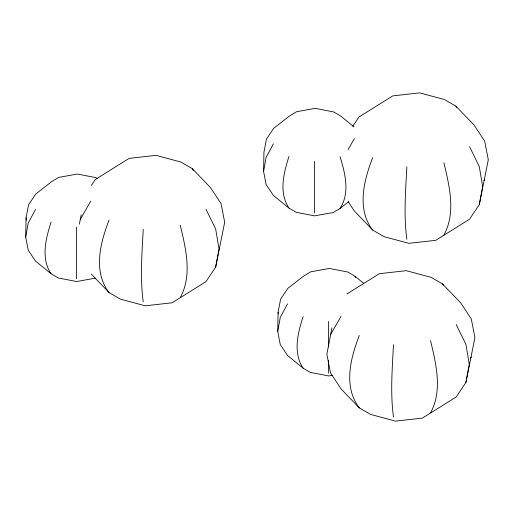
<?xml version="1.0" encoding="UTF-8"?>
<svg xmlns="http://www.w3.org/2000/svg" width="514" height="514" viewBox="0 0 514 514"><rect width="100%" height="100%" fill="white"/><g stroke="black" fill="none" stroke-linecap="round" stroke-linejoin="round"><path stroke-width="0.77" d="M328.485 346.879L328.581 321.507M76.541 227.092L76.541 278.691M314.433 161.422L314.433 213.021M95.302 278.164L76.67 281.537L58.159 277.939L51.066 273.744L35.498 261.086L28.212 250.17L25.7 237.063L26.053 217.878L28.546 204.797L35.781 193.971L51.811 181.513L58.699 177.401L77.338 174.028L95.848 177.626L97.782 178.769M348.717 201.674L340.088 208.382L333.2 212.5L314.562 215.867L296.051 212.269L288.958 208.074L273.39 195.423L266.104 184.5L263.592 171.393L263.945 152.208L266.438 139.133L273.679 128.301L289.703 115.843L296.597 111.731L315.23 108.358L333.74 111.956L340.833 116.158L353.908 126.785M332.59 375.252L328.709 375.952L310.199 372.354L303.106 368.152L287.538 355.502L280.252 344.586L277.74 331.472L278.093 312.294L280.586 299.212L287.821 288.386L303.851 275.928L310.739 271.81L329.378 268.443L347.888 272.041L354.975 276.236L363.694 283.323M143.226 229.353C142.012 253.428 139.975 277.753 143.226 301.75M393.48 344.669C392.266 368.744 390.222 393.069 393.48 417.066M406.857 166.87C405.642 190.951 403.599 215.276 406.857 239.273M25.7 237.063L28.212 223.044L35.498 209.487M263.592 171.393L266.104 157.374L273.39 143.817M277.74 331.472L280.252 317.459L287.538 303.902M91.299 274.097L109.039 292.556L120.417 299.135L145.256 305.817L172.151 302.791L205.953 281.659L215.668 267.1L219.015 248.969L215.668 229.038L205.953 209.256M348.235 201.713L354.371 211.042L372.669 230.079L384.042 236.652L408.881 243.334L435.776 240.308L469.584 219.176L479.292 204.623L482.64 186.492L479.292 166.555L469.584 146.779M331.948 327.855L326.853 354.223L330.476 372.849L340.994 388.835L359.292 407.872L370.671 414.451L395.51 421.127L422.399 418.107L456.207 396.975L465.922 382.416L469.263 364.285L465.922 344.354L456.207 324.572M79.355 224.136L81.206 214.852M479.292 204.623L488.3 159.777L484.676 141.151L474.159 125.165L455.86 106.128L444.488 99.549L419.649 92.873L392.754 95.893L358.952 117.025L352.771 126.29M465.922 382.416L474.923 337.569L471.299 318.943L460.788 302.958L442.49 283.921L431.111 277.348L406.272 270.666L379.377 273.692L346.892 293.989M215.668 267.1L224.676 222.254L221.052 203.634L210.534 187.649L192.236 168.605L180.864 162.032L156.025 155.35L129.13 158.376L95.321 179.508L91.351 185.464M51.066 222.138C45.83 238.49 40.715 258.317 51.066 273.744M288.958 156.468C283.728 172.82 278.614 192.647 288.958 208.074M303.106 316.553C297.869 332.905 292.755 352.726 303.106 368.152M109.039 220.159C100.294 242.781 92.809 271.431 109.039 292.556M372.669 157.682C363.918 180.305 356.44 208.947 372.669 230.079M359.292 335.475C350.548 358.097 343.063 386.746 359.292 407.872M180.247 297.587C192.519 275.324 185.785 248.448 180.247 225.19M443.871 235.11C456.149 212.841 449.409 185.972 443.871 162.707M430.501 412.903C442.772 390.64 436.033 363.764 430.501 340.506M340.088 208.382C350.195 192.885 345.119 173.179 340.088 156.783M80.229 219.472L90.74 201.122M348.139 149.516L354.371 138.639M330.476 334.787L340.994 316.438M483.899 180.575L484.676 179.213M470.522 358.367L471.299 357.005M455.86 106.128L456.631 107.458M442.49 283.921L443.254 285.251M192.236 168.605L193.386 170.603M354.975 276.236L355.675 277.579M278.093 312.294L278.37 313.855M26.053 217.878L26.465 220.223M328.581 373.106L328.491 360.462"/></g></svg>
